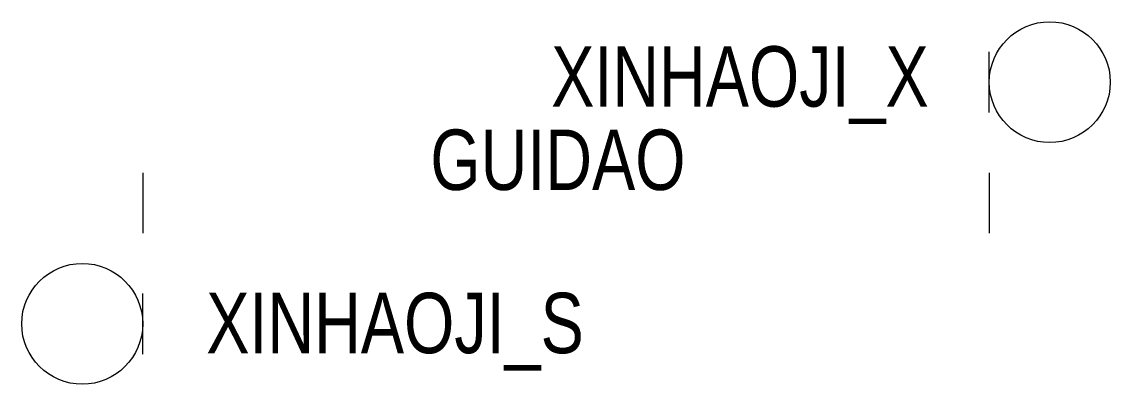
# Model space of a CAD drawing. Extents: x -4 to 32, y -6 to 6.
import ezdxf
from ezdxf.enums import TextEntityAlignment as Align

# ---------------------------------------------------------------- set-up
doc = ezdxf.new("R2010")
doc.units = 0
doc.layers.get('0').update_dxf_attribs({"linetype": 'CONTINUOUS'})

msp = doc.modelspace()

# ---------------------------------------------------------------- linework, layer by layer
for p, q in [((28, 3), (28, 5)), ((0, -5), (0, -3))]:
    msp.add_line(p, q)
at = {"linetype": 'Continuous'}
for points in [[(0, 1), (0, -1)], [(28, 1), (28, -1)]]:
    msp.add_lwpolyline(points, dxfattribs=at)
for centre in [(30, 4), (-2, -4)]:
    msp.add_circle(centre, 2)

# ---------------------------------------------------------------- texts
at = {"color": 132, "width": 0.8}
msp.add_attdef('XINHAOJI_X', text='XII', height=2, dxfattribs=at).set_placement((25.995, 3.189), align=Align.RIGHT)
msp.add_attdef('GUIDAO', text='XXXG', height=2, dxfattribs=at).set_placement((13.733, 0.431), align=Align.CENTER)
msp.add_attdef('XINHAOJI_S', (2.104, -4.972), 'SII', height=2, dxfattribs=at)

doc.saveas('drawing.dxf')
